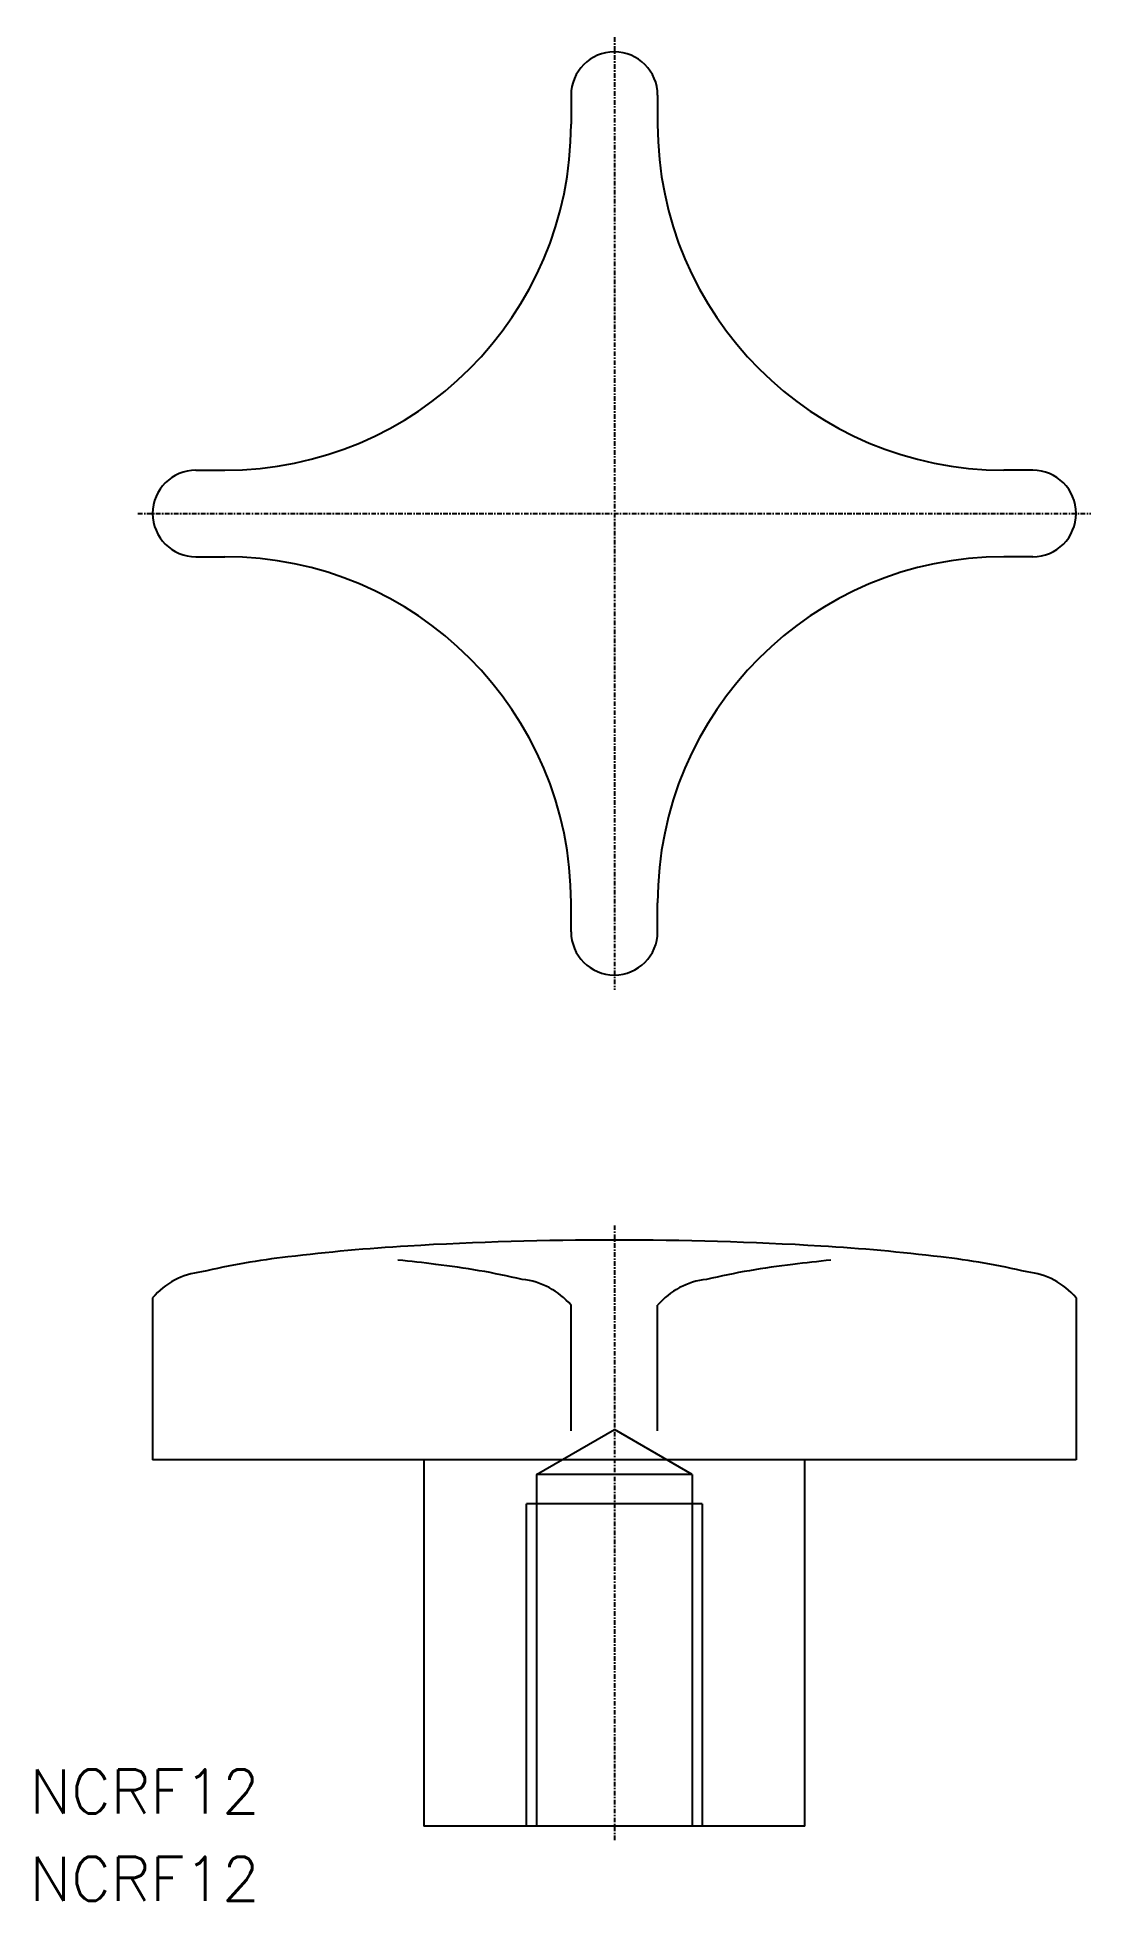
# Model space of a CAD drawing. Extents: x 19 to 91, y 15 to 142.
import ezdxf

# ---------------------------------------------------------------- set-up
doc = ezdxf.new("R2010")
doc.units = 0
doc.header["$LTSCALE"] = 0.25
doc.linetypes.add('CENTER', pattern=[2, 1.25, -0.25, 0.25, -0.25])
doc.layers.get('0').update_dxf_attribs({"linetype": 'CONTINUOUS'})
doc.layers.add('CENTER', color=1, linetype='CENTER')
doc.styles.get("Standard").update_dxf_attribs({"font": 'TXT.shx'})

msp = doc.modelspace()

# ---------------------------------------------------------------- linework, layer by layer
for p, q in [((55.051803, 138.34223), (55.051803, 136.37348)), ((60.958053, 138.34223), (60.958053, 136.37348)), ((29.458053, 112.74848), (31.426803, 112.74848)), ((86.551803, 112.74848), (84.583053, 112.74848)), ((29.458053, 106.84223), (31.426803, 106.84223)), ((86.551803, 106.84223), (84.583053, 106.84223)), ((55.051803, 81.24848), (55.051803, 83.21723)), ((60.958053, 81.24848), (60.958053, 83.21723)), ((26.504928, 56.274591), (26.504928, 45.212091)), ((89.504928, 56.274591), (89.504928, 45.212091)), ((55.051803, 47.180841), (55.051803, 55.762621)), ((60.958053, 47.180841), (60.958053, 55.762621)), ((89.504928, 45.212091), (26.504928, 45.212091)), ((45.004928, 45.212091), (45.004928, 20.212091)), ((71.004928, 20.212091), (71.004928, 45.212091)), ((71.004928, 20.212091), (45.004928, 20.212091))]:
    msp.add_line(p, q)
at = {"color": 3}
for p, q in [((52.684928, 44.212091), (58.004928, 47.283594)), ((63.324928, 44.212091), (58.004928, 47.283594)), ((63.324928, 44.212091), (52.684928, 44.212091)), ((52.684928, 44.212091), (52.684928, 20.212091)), ((63.324928, 44.212091), (63.324928, 20.212091)), ((64.004928, 42.212091), (52.004928, 42.212091)), ((52.004928, 20.212091), (52.004928, 42.212091)), ((64.004928, 42.212091), (64.004928, 20.212091))]:
    msp.add_line(p, q, dxfattribs=at)
for points in [[(89.504928, 56.274591, 0.191217), (86.179385, 58.035495, 0.028295), (80.278792, 59.058824, 0.01514), (72.092156, 59.796398, 0.015341), (58.004928, 60.212091, 0.015341), (43.9177, 59.796398, 0.01514), (35.731064, 59.058824, 0.028295), (29.830471, 58.035495, 0.191217), (26.504928, 56.274591, 0.191217)], [(55.051803, 55.762621, 0.191217), (51.72626, 57.523525, 0.028295), (45.825667, 58.546854, 0.01514), (43.239303, 58.836331, 0.009256)], [(72.770553, 58.836331, 0.00613), (70.184189, 58.546854, 0.028295), (64.283596, 57.523525, 0.191217), (60.958053, 55.762621, 0.191217), (60.958053, 55.762621, 0.191217)]]:
    msp.add_lwpolyline(points, format="xyb")
for centre, radius, start, end in [((58.004928, 138.34223), 2.953125, 0, 180), ((31.426803, 136.37348), 23.625, 270, 0), ((84.583053, 136.37348), 23.625, 180, 270), ((29.458053, 109.795355), 2.953125, 90, 270), ((86.551803, 109.795355), 2.953125, 270, 90), ((31.426803, 83.21723), 23.625, 0, 90), ((84.583053, 83.21723), 23.625, 90, 180), ((58.004928, 81.24848), 2.953125, 180, 0)]:
    msp.add_arc(centre, radius, start, end)
at = {"layer": 'CENTER'}
for p, q in [((58.004928, 142.295355), (58.004928, 77.295355)), ((25.504928, 109.795355), (90.504928, 109.795355)), ((58.004928, 61.212091), (58.004928, 19.212091))]:
    msp.add_line(p, q, dxfattribs=at)

# ---------------------------------------------------------------- texts
for p in [(18.120653, 21.085193), (18.120653, 15.121704)]:
    msp.add_text('NCRF12', height=3).set_placement(p)

doc.saveas('drawing.dxf')
